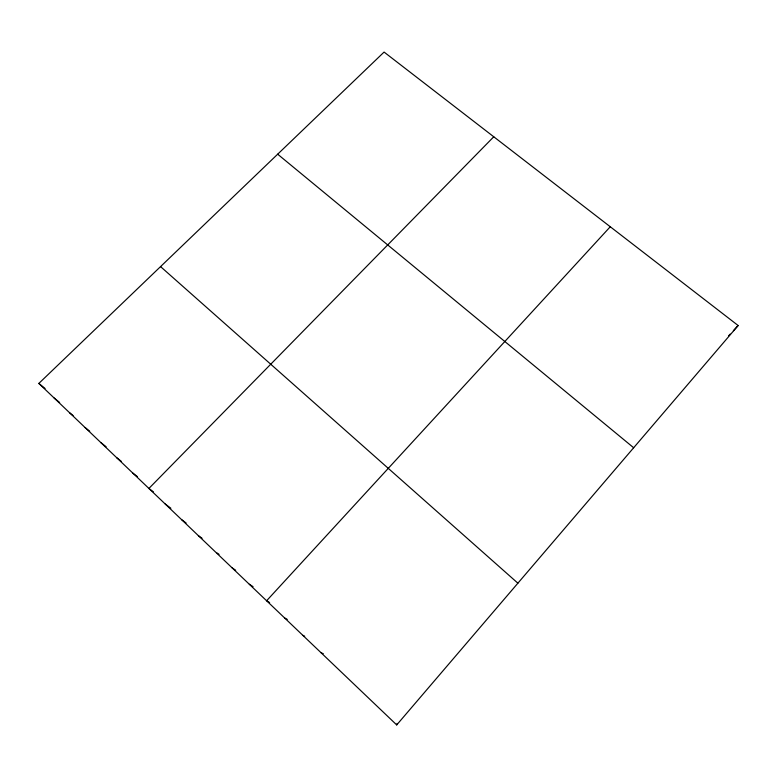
<?xml version="1.0" encoding="UTF-8"?>
<svg xmlns="http://www.w3.org/2000/svg" width="777" height="777" viewBox="0 0 777 777"><rect width="100%" height="100%" fill="white"/><g stroke="black" fill="none" stroke-linecap="round" stroke-linejoin="round"><path stroke-width="1.17" d="M396.717 724.931L738.15 325.524L384.081 52.069L38.85 383.42L396.717 724.931L397.066 723.406M610.266 226.758L266.608 600.767L269.619 602.563M728.593 335.829L730.186 334.11M733.371 330.672L738.15 325.524M493.764 136.771L148.912 488.451L153.399 491.86M321.222 652.884L323.281 653.642M302.826 635.333L304.701 636.217M284.625 617.958L287.257 619.395M249.3 584.246L253.049 586.635M232.158 567.89L235.703 570.26M217.123 553.039L219.056 554.38M198.378 535.654L202.049 538.276M181.731 519.764L186.111 522.979M165.248 504.04L170.862 508.236M132.741 473.018L137.48 476.68M116.725 457.731L121.261 461.285M100.855 442.589L106.099 446.736M85.14 427.583L89.714 431.245M69.561 412.723L73.087 415.569M54.137 397.999L59.644 402.486M38.85 383.42L45.047 388.49M277.671 154.196L633.663 447.746M160.557 266.608L517.89 583.187"/></g></svg>
